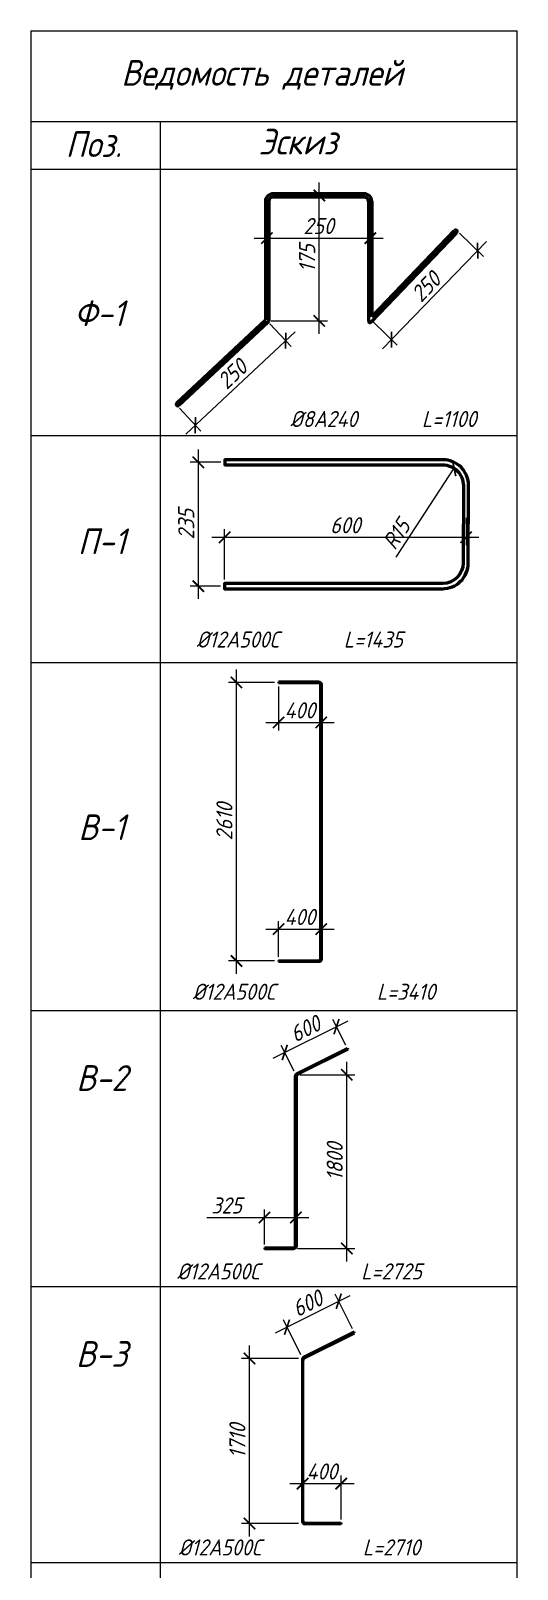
# Model space of a CAD drawing. Header units: millimetres. Extents: x 504091 to 2165846, y 135022 to 442887.
# Drawn here: x 907504 to 908260, y 239239 to 241630 of the extents above; entities that cross this region are included whole.
import ezdxf

# ---------------------------------------------------------------- set-up
doc = ezdxf.new("R2010")
doc.units = ezdxf.units.MM
doc.layers.get('Defpoints').update_dxf_attribs({"color": 255})
for name, color, linetype, lineweight in [('!_КР_Размеры', 7, 'Continuous', 9), ('КР_Арматура 12', 174, 'Continuous', 40), ('КР_арматура 16', 224, 'Continuous', 50), ('КР_арматура 8', 232, 'Continuous', 50), ('Размеры (линейные)', 154, 'Continuous', 9)]:
    doc.layers.add(name, color=color, linetype=linetype, lineweight=lineweight)
doc.layers.add('!Defpoints', color=255, linetype='Continuous', lineweight=5, plot=False)
doc.styles.add('GOST 2.304_new', font='isocpeur.ttf', dxfattribs={"width": 0.9, "oblique": 15})
doc.dimstyles.new('SPDS 1_10', dxfattribs={"dimscale": 10, "dimtxt": 2.5, "dimasz": 1.77, "dimexe": 1.25, "dimexo": 0.625, "dimtad": 1, "dimdec": 0, "dimrnd": 0.001, "dimtxsty": 'GOST 2.304_new', "dimblk": 'ARCHTICK', "dimcen": 2.5, "dimdle": 2, "dimclrt": 256, "dimadec": 0, "dimazin": 2, "dimtfac": 0.75, "dimtdec": 0, "dimtmove": 1, "dimatfit": 3, "dimfxl": 0, "dimtolj": 1, "dimlwd": 9, "dimlwe": 9, "dimarcsym": 0})

# ---------------------------------------------------------------- blocks, each defined once
blk = doc.blocks.new('_ArchTick')
at = {"color": 0, "linetype": 'ByBlock', "const_width": 0.15}
blk.add_lwpolyline([(-0.5, -0.5), (0.5, 0.5)], dxfattribs=at)
blk = doc.blocks.new('*D1507')
at = {"layer": 'Defpoints', "color": 0, "lineweight": 20, "ltscale": 100, "transparency": 16777216}
for p in [(907939.9, 241373.8), (907952, 241373.8), (907870.9, 241178.8)]:
    blk.add_point(p, dxfattribs=at)
at = {"layer": 'Размеры (линейные)', "color": 0, "lineweight": 9, "ltscale": 100, "transparency": 16777216}
for p, q in [((907946.1, 241373.8), (907964.5, 241373.8)), ((907952, 241158.8), (907952, 241393.8)), ((907877.2, 241178.8), (907964.5, 241178.8))]:
    blk.add_line(p, q, dxfattribs=at)
at = {"layer": 'Размеры (линейные)', "color": 0, "lineweight": 9, "ltscale": 100, "transparency": 16777216, "xscale": 17.7, "yscale": 17.7, "zscale": 17.7}
for p, rotation in [((907952, 241373.8), 90), ((907952, 241178.8), 270)]:
    blk.add_blockref('_ArchTick', p, dxfattribs=dict(at, rotation=rotation))
at = {"layer": 'Размеры (линейные)', "ltscale": 100, "transparency": 16777216, "insert": (907933.2, 241276.3), "char_height": 25, "attachment_point": 5, "rotation": 90, "style": 'GOST 2.304_new'}
blk.add_mtext('\\A1;175', dxfattribs=at)
blk = doc.blocks.new('*D1508')
at = {"layer": 'Defpoints', "color": 0, "lineweight": 20, "ltscale": 100, "transparency": 16777216}
for p in [(908165.5, 241319.5), (908198.1, 241287.9), (908031.6, 241181.4)]:
    blk.add_point(p, dxfattribs=at)
at = {"layer": 'Размеры (линейные)', "color": 0, "lineweight": 9, "ltscale": 100, "transparency": 16777216}
for p, q in [((908050.3, 241135.5), (908212, 241302.3)), ((908170, 241315.1), (908207.1, 241279.2)), ((908036.1, 241177.1), (908073.2, 241141.1))]:
    blk.add_line(p, q, dxfattribs=at)
at = {"layer": 'Размеры (линейные)', "color": 0, "lineweight": 9, "ltscale": 100, "transparency": 16777216, "xscale": 17.7, "yscale": 17.7, "zscale": 17.7}
for p, rotation in [((908198.1, 241287.9), 45.8853463330187), ((908064.2, 241149.8), 225.8853463330187)]:
    blk.add_blockref('_ArchTick', p, dxfattribs=dict(at, rotation=rotation))
at = {"layer": 'Размеры (линейные)', "ltscale": 100, "transparency": 16777216, "insert": (908117.7, 241231.9), "char_height": 25, "attachment_point": 5, "rotation": 45.8853, "style": 'GOST 2.304_new'}
blk.add_mtext('\\A1;250', dxfattribs=at)
blk = doc.blocks.new('*D1509')
at = {"layer": 'Defpoints', "color": 0, "lineweight": 20, "ltscale": 100, "transparency": 16777216}
for p in [(907870.9, 241178.8), (907899.7, 241148), (907730.5, 241047.6)]:
    blk.add_point(p, dxfattribs=at)
at = {"layer": 'Размеры (линейные)', "color": 0, "lineweight": 9, "ltscale": 100, "transparency": 16777216}
for p, q in [((907744.6, 241003.1), (907914.3, 241161.7)), ((907875.2, 241174.3), (907908.2, 241138.9)), ((907734.8, 241043), (907767.8, 241007.7))]:
    blk.add_line(p, q, dxfattribs=at)
at = {"layer": 'Размеры (линейные)', "color": 0, "lineweight": 9, "ltscale": 100, "transparency": 16777216, "xscale": 17.7, "yscale": 17.7, "zscale": 17.7}
for p, rotation in [((907899.7, 241148), 43.06238409189598), ((907759.3, 241016.8), 223.062384091896)]:
    blk.add_blockref('_ArchTick', p, dxfattribs=dict(at, rotation=rotation))
at = {"layer": 'Размеры (линейные)', "ltscale": 100, "transparency": 16777216, "insert": (907816.7, 241096.1), "char_height": 25, "attachment_point": 5, "rotation": 43.0624, "style": 'GOST 2.304_new'}
blk.add_mtext('\\A1;250', dxfattribs=at)
blk = doc.blocks.new('*D1510')
at = {"layer": 'Defpoints', "color": 0, "lineweight": 20, "ltscale": 100, "transparency": 16777216}
for p in [(908180, 240879.2), (908180, 240842.6), (907804.9, 240770.7)]:
    blk.add_point(p, dxfattribs=at)
at = {"layer": 'Размеры (линейные)', "color": 0, "lineweight": 9, "ltscale": 100, "transparency": 16777216}
for p, q in [((908180, 240873), (908180, 240830.1)), ((907804.9, 240776.9), (907804.9, 240855.1)), ((907784.9, 240842.6), (908200, 240842.6))]:
    blk.add_line(p, q, dxfattribs=at)
at = {"layer": 'Размеры (линейные)', "color": 0, "lineweight": 9, "ltscale": 100, "transparency": 16777216, "xscale": 17.7, "yscale": 17.7, "zscale": 17.7, "rotation": 180}
blk.add_blockref('_ArchTick', (907804.9, 240842.6), dxfattribs=at)
at = {"layer": 'Размеры (линейные)', "color": 0, "lineweight": 9, "ltscale": 100, "transparency": 16777216, "xscale": 17.7, "yscale": 17.7, "zscale": 17.7}
blk.add_blockref('_ArchTick', (908180, 240842.6), dxfattribs=at)
at = {"layer": 'Размеры (линейные)', "ltscale": 100, "transparency": 16777216, "insert": (907992.5, 240861.3), "char_height": 25, "attachment_point": 5, "style": 'GOST 2.304_new'}
blk.add_mtext('\\A1;600', dxfattribs=at)
blk = doc.blocks.new('*D1511')
at = {"layer": 'Defpoints', "color": 0, "lineweight": 20, "ltscale": 100, "transparency": 16777216}
for p in [(907805.4, 240959.1), (907764, 240766.7), (907804.9, 240766.7)]:
    blk.add_point(p, dxfattribs=at)
at = {"layer": 'Размеры (линейные)', "color": 0, "lineweight": 9, "ltscale": 100, "transparency": 16777216}
for p, q in [((907764, 240979.1), (907764, 240746.7)), ((907799.2, 240959.1), (907751.5, 240959.1)), ((907798.7, 240766.7), (907751.5, 240766.7))]:
    blk.add_line(p, q, dxfattribs=at)
at = {"layer": 'Размеры (линейные)', "color": 0, "lineweight": 9, "ltscale": 100, "transparency": 16777216, "xscale": 17.7, "yscale": 17.7, "zscale": 17.7}
for p, rotation in [((907764, 240959.1), 90), ((907764, 240766.7), 270)]:
    blk.add_blockref('_ArchTick', p, dxfattribs=dict(at, rotation=rotation))
at = {"layer": 'Размеры (линейные)', "ltscale": 100, "transparency": 16777216, "insert": (907745.2, 240862.9), "char_height": 25, "attachment_point": 5, "rotation": 90, "style": 'GOST 2.304_new'}
blk.add_mtext('\\A1;235', dxfattribs=at)
blk = doc.blocks.new('*D1512')
at = {"layer": 'Defpoints', "color": 0, "lineweight": 20, "ltscale": 100, "transparency": 16777216}
for p in [(908031.3, 241307.5), (907870.7, 241292.9), (908031.3, 241292.9)]:
    blk.add_point(p, dxfattribs=at)
at = {"layer": 'Размеры (линейные)', "color": 0, "lineweight": 9, "ltscale": 100, "transparency": 16777216}
for p, q in [((907850.7, 241307.5), (908051.3, 241307.5)), ((907870.7, 241299.1), (907870.7, 241320)), ((908031.3, 241299.1), (908031.3, 241320))]:
    blk.add_line(p, q, dxfattribs=at)
at = {"layer": 'Размеры (линейные)', "color": 0, "lineweight": 9, "ltscale": 100, "transparency": 16777216, "xscale": 17.7, "yscale": 17.7, "zscale": 17.7, "rotation": 180}
blk.add_blockref('_ArchTick', (907870.7, 241307.5), dxfattribs=at)
at = {"layer": 'Размеры (линейные)', "color": 0, "lineweight": 9, "ltscale": 100, "transparency": 16777216, "xscale": 17.7, "yscale": 17.7, "zscale": 17.7}
blk.add_blockref('_ArchTick', (908031.3, 241307.5), dxfattribs=at)
at = {"layer": 'Размеры (линейные)', "ltscale": 100, "transparency": 16777216, "insert": (907951, 241326.3), "char_height": 25, "attachment_point": 5, "style": 'GOST 2.304_new'}
blk.add_mtext('\\A1;250', dxfattribs=at)
blk = doc.blocks.new('*D1513')
at = {"layer": 'Defpoints', "color": 0, "lineweight": 20, "ltscale": 100, "transparency": 16777216}
for p in [(908161.5, 240949.9, 0), (908143.9, 240923.1, 0)]:
    blk.add_point(p, dxfattribs=at)
at = {"layer": 'Размеры (линейные)', "color": 0, "lineweight": 9, "ltscale": 100, "transparency": 16777216}
blk.add_line((908071.2, 240811.9), (908161.5, 240949.9), dxfattribs=at)
at = {"layer": 'Размеры (линейные)', "color": 0, "lineweight": 9, "ltscale": 100, "transparency": 16777216, "xscale": 17.7, "yscale": 17.7, "zscale": 17.7, "rotation": 56.80116570032092}
blk.add_blockref('_ArchTick', (908161.5, 240949.9), dxfattribs=at)
at = {"layer": 'Размеры (линейные)', "ltscale": 100, "transparency": 16777216, "insert": (908071.9, 240847.2), "char_height": 25, "attachment_point": 5, "rotation": 56.8012, "style": 'GOST 2.304_new'}
blk.add_mtext('\\A1;R15', dxfattribs=at)
blk = doc.blocks.new('*D1514')
at = {"layer": 'Defpoints', "color": 0, "lineweight": 20, "ltscale": 100, "transparency": 16777216}
for p in [(907888.8, 240617), (907955.1, 240601.6), (907955.1, 240554.9)]:
    blk.add_point(p, dxfattribs=at)
at = {"layer": 'Размеры (линейные)', "color": 0, "lineweight": 9, "ltscale": 100, "transparency": 16777216}
for p, q in [((907888.8, 240610.8), (907888.8, 240542.4)), ((907955.1, 240595.4), (907955.1, 240542.4)), ((907868.8, 240554.9), (907975.1, 240554.9))]:
    blk.add_line(p, q, dxfattribs=at)
at = {"layer": 'Размеры (линейные)', "color": 0, "lineweight": 9, "ltscale": 100, "transparency": 16777216, "xscale": 17.7, "yscale": 17.7, "zscale": 17.7, "rotation": 180}
blk.add_blockref('_ArchTick', (907888.8, 240554.9), dxfattribs=at)
at = {"layer": 'Размеры (линейные)', "color": 0, "lineweight": 9, "ltscale": 100, "transparency": 16777216, "xscale": 17.7, "yscale": 17.7, "zscale": 17.7}
blk.add_blockref('_ArchTick', (907955.1, 240554.9), dxfattribs=at)
at = {"layer": 'Размеры (линейные)', "ltscale": 100, "transparency": 16777216, "insert": (907921.9, 240573.6), "char_height": 25, "attachment_point": 5, "style": 'GOST 2.304_new'}
blk.add_mtext('\\A1;400', dxfattribs=at)
blk = doc.blocks.new('*D1515')
at = {"layer": 'Defpoints', "color": 0, "lineweight": 20, "ltscale": 100, "transparency": 16777216}
for p in [(907955.1, 240233.7), (907955.1, 240199.4), (907888.8, 240184.1)]:
    blk.add_point(p, dxfattribs=at)
at = {"layer": 'Размеры (линейные)', "color": 0, "lineweight": 9, "ltscale": 100, "transparency": 16777216}
for p, q in [((907868.8, 240233.7), (907975.1, 240233.7)), ((907888.8, 240190.3), (907888.8, 240246.2)), ((907955.1, 240205.7), (907955.1, 240246.2))]:
    blk.add_line(p, q, dxfattribs=at)
at = {"layer": 'Размеры (линейные)', "color": 0, "lineweight": 9, "ltscale": 100, "transparency": 16777216, "xscale": 17.7, "yscale": 17.7, "zscale": 17.7, "rotation": 180}
blk.add_blockref('_ArchTick', (907888.8, 240233.7), dxfattribs=at)
at = {"layer": 'Размеры (линейные)', "color": 0, "lineweight": 9, "ltscale": 100, "transparency": 16777216, "xscale": 17.7, "yscale": 17.7, "zscale": 17.7}
blk.add_blockref('_ArchTick', (907955.1, 240233.7), dxfattribs=at)
at = {"layer": 'Размеры (линейные)', "ltscale": 100, "transparency": 16777216, "insert": (907921.9, 240252.5), "char_height": 25, "attachment_point": 5, "style": 'GOST 2.304_new'}
blk.add_mtext('\\A1;400', dxfattribs=at)
blk = doc.blocks.new('*D1516')
at = {"layer": 'Defpoints', "color": 0, "lineweight": 20, "ltscale": 100, "transparency": 16777216}
for p in [(907823.3, 240617), (907888.8, 240617), (907888.8, 240184.1)]:
    blk.add_point(p, dxfattribs=at)
at = {"layer": 'Размеры (линейные)', "color": 0, "lineweight": 9, "ltscale": 100, "transparency": 16777216}
for p, q in [((907823.3, 240164.1), (907823.3, 240637)), ((907882.5, 240617), (907810.8, 240617)), ((907882.5, 240184.1), (907810.8, 240184.1))]:
    blk.add_line(p, q, dxfattribs=at)
at = {"layer": 'Размеры (линейные)', "color": 0, "lineweight": 9, "ltscale": 100, "transparency": 16777216, "xscale": 17.7, "yscale": 17.7, "zscale": 17.7}
for p, rotation in [((907823.3, 240617), 90), ((907823.3, 240184.1), 270)]:
    blk.add_blockref('_ArchTick', p, dxfattribs=dict(at, rotation=rotation))
at = {"layer": 'Размеры (линейные)', "ltscale": 100, "transparency": 16777216, "insert": (907804.6, 240400.6), "char_height": 25, "attachment_point": 5, "rotation": 90, "style": 'GOST 2.304_new'}
blk.add_mtext('\\A1;2610', dxfattribs=at)
blk = doc.blocks.new('*D1519')
at = {"layer": 'Defpoints', "color": 0, "lineweight": 20, "ltscale": 100, "transparency": 16777216}
for p in [(907978.8, 240082.1), (907996, 240047.5), (907915.6, 240007.3)]:
    blk.add_point(p, dxfattribs=at)
at = {"layer": 'Размеры (линейные)', "color": 0, "lineweight": 9, "ltscale": 100, "transparency": 16777216}
for p, q in [((907880.4, 240032.9), (907996.7, 240091)), ((907993.2, 240053.1), (907973.2, 240093.3)), ((907912.8, 240012.9), (907892.7, 240053))]:
    blk.add_line(p, q, dxfattribs=at)
at = {"layer": 'Размеры (линейные)', "color": 0, "lineweight": 9, "ltscale": 100, "transparency": 16777216, "xscale": 17.7, "yscale": 17.7, "zscale": 17.7}
for p, rotation in [((907978.8, 240082.1), 26.56505117709457), ((907898.3, 240041.9), 206.5650511770946)]:
    blk.add_blockref('_ArchTick', p, dxfattribs=dict(at, rotation=rotation))
at = {"layer": 'Размеры (линейные)', "ltscale": 100, "transparency": 16777216, "insert": (907930.2, 240078.7), "char_height": 25, "attachment_point": 5, "rotation": 26.5651, "style": 'GOST 2.304_new'}
blk.add_mtext('\\A1;600', dxfattribs=at)
blk = doc.blocks.new('*D1517')
at = {"layer": 'Defpoints', "color": 0, "lineweight": 20, "ltscale": 100, "transparency": 16777216}
for p in [(907915.6, 239785.4), (907866.8, 239737.3), (907915.6, 239740.9)]:
    blk.add_point(p, dxfattribs=at)
at = {"layer": 'Размеры (линейные)', "color": 0, "lineweight": 9, "ltscale": 100, "transparency": 16777216}
for p, q in [((907866.8, 239743.5), (907866.8, 239797.9)), ((907915.6, 239747.1), (907915.6, 239797.9)), ((907777, 239785.4), (907866.8, 239785.4)), ((907846.8, 239785.4), (907935.6, 239785.4))]:
    blk.add_line(p, q, dxfattribs=at)
at = {"layer": 'Размеры (линейные)', "color": 0, "lineweight": 9, "ltscale": 100, "transparency": 16777216, "xscale": 17.7, "yscale": 17.7, "zscale": 17.7, "rotation": 180}
blk.add_blockref('_ArchTick', (907866.8, 239785.4), dxfattribs=at)
at = {"layer": 'Размеры (линейные)', "color": 0, "lineweight": 9, "ltscale": 100, "transparency": 16777216, "xscale": 17.7, "yscale": 17.7, "zscale": 17.7}
blk.add_blockref('_ArchTick', (907915.6, 239785.4), dxfattribs=at)
at = {"layer": 'Размеры (линейные)', "ltscale": 100, "transparency": 16777216, "insert": (907808, 239804.1), "char_height": 25, "attachment_point": 5, "style": 'GOST 2.304_new'}
blk.add_mtext('\\A1;325', dxfattribs=at)
blk = doc.blocks.new('*D1518')
at = {"layer": 'Defpoints', "color": 0, "lineweight": 20, "ltscale": 100, "transparency": 16777216}
for p in [(907915.6, 240007.3), (907994.8, 240007.3), (907912, 239737.3)]:
    blk.add_point(p, dxfattribs=at)
at = {"layer": 'Размеры (линейные)', "color": 0, "lineweight": 9, "ltscale": 100, "transparency": 16777216}
for p, q in [((907994.8, 239717.3), (907994.8, 240027.3)), ((907921.8, 240007.3), (908007.3, 240007.3)), ((907918.2, 239737.3), (908007.3, 239737.3))]:
    blk.add_line(p, q, dxfattribs=at)
at = {"layer": 'Размеры (линейные)', "color": 0, "lineweight": 9, "ltscale": 100, "transparency": 16777216, "xscale": 17.7, "yscale": 17.7, "zscale": 17.7}
for p, rotation in [((907994.8, 240007.3), 90), ((907994.8, 239737.3), 270)]:
    blk.add_blockref('_ArchTick', p, dxfattribs=dict(at, rotation=rotation))
at = {"layer": 'Размеры (линейные)', "ltscale": 100, "transparency": 16777216, "insert": (907976, 239872.3), "char_height": 25, "attachment_point": 5, "rotation": 90, "style": 'GOST 2.304_new'}
blk.add_mtext('\\A1;1800', dxfattribs=at)
blk = doc.blocks.new('*D1520')
at = {"layer": 'Defpoints', "color": 0, "lineweight": 20, "ltscale": 100, "transparency": 16777216}
for p in [(907982.3, 239655.3), (908006.6, 239606.7), (907926.1, 239566.4)]:
    blk.add_point(p, dxfattribs=at)
at = {"layer": 'Размеры (линейные)', "color": 0, "lineweight": 9, "ltscale": 100, "transparency": 16777216}
for p, q in [((907883.9, 239606.1), (908000.1, 239664.2)), ((908003.8, 239612.3), (907976.7, 239666.5)), ((907923.3, 239572), (907896.2, 239626.2))]:
    blk.add_line(p, q, dxfattribs=at)
at = {"layer": 'Размеры (линейные)', "color": 0, "lineweight": 9, "ltscale": 100, "transparency": 16777216, "xscale": 17.7, "yscale": 17.7, "zscale": 17.7}
for p, rotation in [((907982.3, 239655.3), 26.56505117709457), ((907901.8, 239615), 206.5650511770946)]:
    blk.add_blockref('_ArchTick', p, dxfattribs=dict(at, rotation=rotation))
at = {"layer": 'Размеры (линейные)', "ltscale": 100, "transparency": 16777216, "insert": (907933.6, 239651.9), "char_height": 25, "attachment_point": 5, "rotation": 26.5651, "style": 'GOST 2.304_new'}
blk.add_mtext('\\A1;600', dxfattribs=at)
blk = doc.blocks.new('*D1521')
at = {"layer": 'Defpoints', "color": 0, "lineweight": 20, "ltscale": 100, "transparency": 16777216}
for p in [(907986.1, 239371.9), (907926.1, 239309.9), (907986.1, 239309.9)]:
    blk.add_point(p, dxfattribs=at)
at = {"layer": 'Размеры (линейные)', "color": 0, "lineweight": 9, "ltscale": 100, "transparency": 16777216}
for p, q in [((907906.1, 239371.9), (908006.1, 239371.9)), ((907926.1, 239316.2), (907926.1, 239384.4)), ((907986.1, 239316.2), (907986.1, 239384.4))]:
    blk.add_line(p, q, dxfattribs=at)
at = {"layer": 'Размеры (линейные)', "color": 0, "lineweight": 9, "ltscale": 100, "transparency": 16777216, "xscale": 17.7, "yscale": 17.7, "zscale": 17.7, "rotation": 180}
blk.add_blockref('_ArchTick', (907926.1, 239371.9), dxfattribs=at)
at = {"layer": 'Размеры (линейные)', "color": 0, "lineweight": 9, "ltscale": 100, "transparency": 16777216, "xscale": 17.7, "yscale": 17.7, "zscale": 17.7}
blk.add_blockref('_ArchTick', (907986.1, 239371.9), dxfattribs=at)
at = {"layer": 'Размеры (линейные)', "ltscale": 100, "transparency": 16777216, "insert": (907956.1, 239390.7), "char_height": 25, "attachment_point": 5, "style": 'GOST 2.304_new'}
blk.add_mtext('\\A1;400', dxfattribs=at)
blk = doc.blocks.new('*D1522')
at = {"layer": 'Defpoints', "color": 0, "lineweight": 20, "ltscale": 100, "transparency": 16777216}
for p in [(907843.6, 239566.4), (907926.1, 239566.4), (907926.1, 239309.9)]:
    blk.add_point(p, dxfattribs=at)
at = {"layer": 'Размеры (линейные)', "color": 0, "lineweight": 9, "ltscale": 100, "transparency": 16777216}
for p, q in [((907843.6, 239289.9), (907843.6, 239586.4)), ((907919.8, 239566.4), (907831.1, 239566.4)), ((907919.8, 239309.9), (907831.1, 239309.9))]:
    blk.add_line(p, q, dxfattribs=at)
at = {"layer": 'Размеры (линейные)', "color": 0, "lineweight": 9, "ltscale": 100, "transparency": 16777216, "xscale": 17.7, "yscale": 17.7, "zscale": 17.7}
for p, rotation in [((907843.6, 239566.4), 90), ((907843.6, 239309.9), 270)]:
    blk.add_blockref('_ArchTick', p, dxfattribs=dict(at, rotation=rotation))
at = {"layer": 'Размеры (линейные)', "ltscale": 100, "transparency": 16777216, "insert": (907824.8, 239438.2), "char_height": 25, "attachment_point": 5, "rotation": 90, "style": 'GOST 2.304_new'}
blk.add_mtext('\\A1;1710', dxfattribs=at)

msp = doc.modelspace()

# ---------------------------------------------------------------- linework, layer by layer
at = {"layer": '!Defpoints', "lineweight": 15, "ltscale": 100}
for p, q in [((907996.0397, 240047.5485), (907915.5769, 240007.3171)), ((907915.5769, 239740.8614), (907915.5769, 240007.3171)), ((907915.5769, 240003.9798), (907915.5769, 239740.8614)), ((907926.0879, 239566.4476), (908006.5507, 239606.679)), ((907926.0879, 239309.9436), (907926.0879, 239566.4476)), ((907986.0879, 239309.9436), (907926.0879, 239309.9436))]:
    msp.add_line(p, q, dxfattribs=at)
at = {"layer": '!Defpoints', "lineweight": 20}
msp.add_lwpolyline([(907951.1375, 240184.0694, 0.414213562), (907955.1188, 240188.0507), (907955.1188, 240612.7274, 0.414213562), (907950.8057, 240617.0405), (907888.7636, 240617.0405)], format="xyb", dxfattribs=at)
at = {"layer": '!Defpoints', "lineweight": 15, "ltscale": 100}
msp.add_arc((907911.9769, 239740.8614), 3.6, 270, 0, dxfattribs=at)
at = {"color": 244, "lineweight": 18}
for p, q in [((907503.666, 241629.7814, 0.0023), (907503.666, 236488.2832, 0.0058)), ((908259.5759, 236488.2832, 0.0063), (908259.5759, 241629.7814, 0.0022)), ((907503.666, 241414.6026, 0.0023), (908259.5759, 241414.6026, 0.0023)), ((907503.666, 241414.6026, 0.0023), (908259.5759, 241414.6026, 0.0023)), ((907503.666, 241000.8012, 0.0078), (908259.5759, 241000.8012, 0.0078)), ((907503.666, 240647.9198, 0.011), (908259.5759, 240647.9198, 0.011)), ((907503.666, 240107.0445, 0.0034), (908259.5759, 240107.0445, 0.0034)), ((907503.666, 239678.1259, -0.0034), (908259.5759, 239678.1259, -0.0034)), ((907503.666, 239249.2074, -0.0102), (908259.5759, 239249.2074, -0.0102))]:
    msp.add_line(p, q, dxfattribs=at)
at = {"color": 244, "lineweight": 13}
msp.add_line((907503.666, 241629.7814, 0.0023), (908259.5759, 241629.7814, 0.0023), dxfattribs=at)
at = {"color": 244, "lineweight": 13, "elevation": 0.0023}
for points in [[(907503.666, 241488.6026), (908259.5759, 241488.6026)], [(907704.6363, 241488.6026), (907704.6363, 241401.1269)], [(907704.6363, 241463.4157), (907704.6363, 236488.2832)], [(907503.666, 241414.6026), (908259.5759, 241414.6026)]]:
    msp.add_lwpolyline(points, dxfattribs=at)
at = {"layer": 'КР_Арматура 12', "ltscale": 12}
for p, q in [((907888.7636, 240185.0648), (907951.1375, 240185.0648)), ((907888.7636, 240183.0741), (907951.1375, 240183.0741)), ((907995.6372, 240048.3535), (907996.4422, 240046.7436)), ((907911.9769, 239738.1614), (907866.8269, 239738.1614)), ((907866.8269, 239738.1614), (907866.8269, 239736.3614)), ((907911.9769, 239736.3614), (907866.8269, 239736.3614)), ((908006.1482, 239607.484), (907927.6754, 239568.2476)), ((907929.4754, 239567.1351), (908006.9532, 239605.874)), ((908006.9532, 239605.874), (908006.1482, 239607.484)), ((907925.1879, 239564.2227), (907925.1879, 239313.5436)), ((907926.9879, 239313.5436), (907926.9879, 239563.1102)), ((907929.6879, 239310.8436), (907986.0879, 239310.8436)), ((907986.0879, 239309.0436), (907929.6879, 239309.0436)), ((907986.0879, 239310.8436), (907986.0879, 239309.0436))]:
    msp.add_line(p, q, dxfattribs=at)
for points in [[(907951.1375, 240183.0741, 0.414213562), (907956.1141, 240188.0507), (907956.1141, 240612.7274, 0.414213562), (907950.8057, 240618.0358), (907888.7636, 240618.0358)], [(907951.1375, 240185.0648, 0.414213562), (907954.1235, 240188.0507), (907954.1235, 240612.7274, 0.414213562), (907950.8057, 240616.0452), (907888.7636, 240616.0452)], [(907911.9769, 239738.1614, 0.414213562), (907914.6769, 239740.8614), (907914.6769, 240005.0922, -0.284079044), (907917.1644, 240009.1171), (907995.6372, 240048.3535)], [(907996.4422, 240046.7436), (907918.9644, 240008.0047, 0.284079044), (907916.4769, 240003.9798), (907916.4769, 239740.8614, -0.414213562), (907911.9769, 239736.3614)]]:
    msp.add_lwpolyline(points, format="xyb", dxfattribs=at)
for points in [[(907888.7636, 240618.0358), (907888.7636, 240616.0452)], [(907888.7636, 240185.0648), (907888.7636, 240183.0741)]]:
    msp.add_lwpolyline(points, dxfattribs=at)
for centre, radius, start, end in [((907929.6879, 239564.2227), 4.5, 116.5650512, 180), ((907931.4879, 239563.1102), 4.5, 116.5650512, 180), ((907929.6879, 239313.5436), 4.5, 180, 270), ((907929.6879, 239313.5436), 2.7, 180, 270)]:
    msp.add_arc(centre, radius, start, end, dxfattribs=at)
at = {"layer": 'КР_арматура 16', "elevation": 0.0016}
msp.add_lwpolyline([(908143.2452, 240762.6487, 0.415597767), (908183.4402, 240802.6497), (908183.9401, 240923.0432, 0.414695627), (908143.9409, 240963.1097), (907805.4447, 240963.116), (907805.4445, 240955.116), (908143.633, 240955.1097, -0.416995829), (908175.9402, 240923.1097), (908175.4402, 240802.6498, -0.409119684), (908143.9971, 240770.6553), (907804.9396, 240770.6553), (907804.9395, 240762.655), (908143.6262, 240762.6487)], format="xyb", dxfattribs=at)
at = {"layer": 'КР_арматура 8', "ltscale": 100}
for p, q in [((908022.02, 241376.4727, 0.0016), (907879.94, 241376.4727, 0.0016)), ((908022.02, 241371.3527, 0.0016), (907879.94, 241371.3527, 0.0016))]:
    msp.add_line(p, q, dxfattribs=at)
at = {"layer": 'КР_арматура 8'}
for p, q in [((907868.42, 241364.9527, 0.0016), (907868.3829, 241179.8703, 0.0016)), ((907873.54, 241364.9527, 0.0016), (907873.5026, 241178.3233, 0.0016)), ((908028.42, 241364.9527, 0.0016), (908028.3826, 241178.7626, 0.0016)), ((908033.54, 241364.9527, 0.0016), (908033.5037, 241184.9757, 0.0016)), ((908032.7593, 241176.9589, 0.0016), (908165.5473, 241315.9368, 0.0016)), ((908033.5037, 241184.9757, 0.0016), (908161.9139, 241319.5442, 0.0016)), ((907868.3829, 241179.8703, 0.0016), (907730.4847, 241051.0797, 0.0016)), ((907872.7896, 241176.9802, 0.0016), (907733.9794, 241047.3379, 0.0016))]:
    msp.add_line(p, q, dxfattribs=at)
at = {"layer": 'КР_арматура 8', "ltscale": 100}
for centre, radius, start, end in [((907879.94, 241364.9527, 0.0016), 11.52, 90, 180), ((907879.94, 241364.9527, 0.0016), 6.4, 90, 180), ((908022.02, 241364.9527, 0.0016), 11.52, 0, 90), ((908022.02, 241364.9527, 0.0016), 6.4, 0, 90), ((908030.9426, 241178.7626, 0.0016), 2.56, 179.9796382, 315.2085977)]:
    msp.add_arc(centre, radius, start, end, dxfattribs=at)
at = {"layer": 'КР_арматура 8'}
for centre, radius, start, end in [((908163.6874, 241317.6969, 0.0016), 2.5607, 316.5804055, 133.8320507), ((907870.9285, 241178.829, 0.0016), 2.6234, 310.8972639, 348.8868543), ((907732.3588, 241049.3272, 0.0016), 2.5659, 136.920932, 309.1671613)]:
    msp.add_arc(centre, radius, start, end, dxfattribs=at)

# ---------------------------------------------------------------- texts
at = {"layer": '!_КР_Размеры', "width": 1105.24052, "attachment_point": 5, "style": 'GOST 2.304_new'}
for s, insert, char_height in [('Ведомость деталей', (907863.0052, 241561.2, 0.0023), 40), ('Поз.', (907601.2724, 241453.5668, 0.0023), 40), ('Эскиз', (907918.6189, 241457.4899, 0.0023), 40), ('Ф-1', (907610.0071, 241190.7435, 0.0039), 40), ('%%C8А240       L=1100', (908051.5045, 241026.3849, 0.0016), 25), ('П-1', (907614.0031, 240836.2924, 0.0061), 40), ('%%C12А500С       L=1435', (907921.4736, 240683.6642), 25), ('В-1', (907614.0031, 240391.9202, 0.0061), 40), ('%%C12А500С           L=3410', (907943.7547, 240136.2398), 25), ('В-2', (907614.0031, 240002.206, 0.0061), 40), ('%%C12А500С           L=2725', (907921.1675, 239701.5841, -0.0136), 25), ('В-3', (907614.0031, 239573.2874, -0.0006), 40), ('%%C12А500С           L=2710', (907921.1675, 239272.6655, -0.0204), 25)]:
    msp.add_mtext(s, dxfattribs=dict(at, insert=insert, char_height=char_height))

# ---------------------------------------------------------------- dimensions: what is measured, and where the dimension line sits
at = {"layer": 'Размеры (линейные)', "ltscale": 100}
for base, p1, p2, text, picture, middle in [((907951.9558, 241373.773, 0.0016), (907870.9099, 241178.8478, 0.0016), (907939.8859, 241373.773, 0.0016), '175', '*D1507', (907933.2058, 241276.3104, 0.0016)), ((907763.9572, 240766.6551, 0.0016), (907805.4446, 240959.116, 0.0016), (907804.9395, 240766.6551, 0.0016), '235', '*D1511', (907745.2072, 240862.8856, 0.0016)), ((907823.3384, 240617.0405), (907888.7636, 240184.0694), (907888.7636, 240617.0405), '2610', '*D1516', (907804.5884, 240400.555)), ((907994.7905, 240007.3171), (907911.9769, 239737.2614), (907915.5769, 240007.3171), '1800', '*D1518', (907976.0405, 239872.2893)), ((907843.5997, 239566.4476), (907926.0879, 239309.9436), (907926.0879, 239566.4476), '1710', '*D1522', (907824.8497, 239438.1956))]:
    dim = msp.add_linear_dim(base=base, p1=p1, p2=p2, angle=90, text=text, dimstyle='SPDS 1_10', dxfattribs=at)
    dim.commit()
    dim.dimension.update_dxf_attribs({"geometry": picture, "text_midpoint": middle})
for base, p1, p2, text, picture, middle in [((908031.2679, 241307.5348, 0.0016), (907870.6662, 241292.8854, 0.0016), (908031.2679, 241292.8854, 0.0016), '250', '*D1512', (907950.967, 241326.2848, 0.0016)), ((908179.9828, 240842.5706, 0.0016), (907804.9396, 240770.6553, 0.0016), (908179.9828, 240879.2234, 0.0016), '600', '*D1510', (907992.4612, 240861.3206, 0.0016)), ((907955.1188, 240554.8808), (907888.7636, 240617.0405), (907955.1188, 240601.6065), '400', '*D1514', (907921.9412, 240573.6308)), ((907955.1188, 240233.7184), (907888.7636, 240184.0694), (907955.1188, 240199.4336), '400', '*D1515', (907921.9412, 240252.4684))]:
    dim = msp.add_linear_dim(base=base, p1=p1, p2=p2, text=text, dimstyle='SPDS 1_10', dxfattribs=at)
    dim.commit()
    dim.dimension.update_dxf_attribs({"geometry": picture, "text_midpoint": middle})
for p1, p2, distance, text, picture, middle in [((908031.6433, 241181.4348, 0.0016), (908165.506, 241319.4997, 0.0016), -45.3802, '250', '*D1508', (908117.6938, 241231.93, 0.0016)), ((907730.4836, 241047.5758, 0.0016), (907870.9285, 241178.829, 0.0016), -42.1308, '250', '*D1509', (907816.6703, 241096.1202, 0.0016)), ((907915.5769, 240007.3171), (907996.0397, 240047.5485), 38.619, '600', '*D1519', (907930.1521, 240078.7453)), ((907926.0879, 239566.4476), (908006.5507, 239606.679), 54.3287, '600', '*D1520', (907933.6375, 239651.9269))]:
    dim = msp.add_aligned_dim(p1=p1, p2=p2, distance=distance, text=text, dimstyle='SPDS 1_10', dxfattribs=at)
    dim.commit()
    dim.dimension.update_dxf_attribs({"geometry": picture, "text_midpoint": middle})
dim = msp.add_radius_dim(center=(908143.9377, 240923.1087, 0.0016), mpoint=(908161.4605, 240949.8876, 0.0016), text='R15', dimstyle='SPDS 1_10', dxfattribs=at)
dim.commit()
dim.dimension.update_dxf_attribs({"geometry": '*D1513', "text_midpoint": (908087.5425, 240836.924), "dimtype": 164})
for base, p1, p2, text, picture, middle in [((907915.5769, 239785.3839), (907866.8269, 239737.2614), (907915.5769, 239740.8614), '325', '*D1517', (907808.0222, 239780.1047)), ((907986.0879, 239371.9085), (907926.0879, 239309.9436), (907986.0879, 239309.9436), '400', '*D1521', (907956.0879, 239371.9085))]:
    dim = msp.add_linear_dim(base=base, p1=p1, p2=p2, text=text, dimstyle='SPDS 1_10', dxfattribs=at)
    dim.commit()
    dim.dimension.update_dxf_attribs({"geometry": picture, "text_midpoint": middle, "dimtype": 160})

doc.saveas('drawing.dxf')
